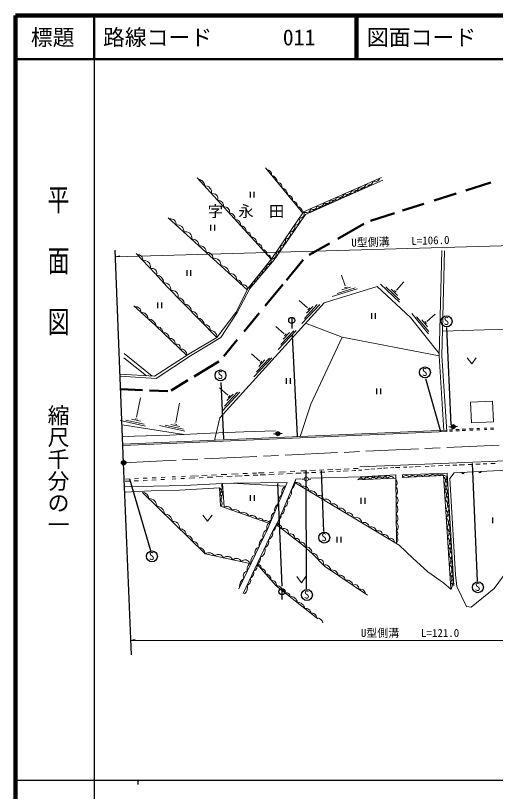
# Model space of a CAD drawing. Units: millimetres, scale not verified. Extents: x 40000 to 680000, y 20000 to 380000.
# Drawn here: x 40000 to 149804, y 202409 to 380000 of the extents above; entities that cross this region are included whole.
import ezdxf
from ezdxf.enums import TextEntityAlignment as Align

# ---------------------------------------------------------------- set-up
doc = ezdxf.new("R2010")
doc.units = ezdxf.units.MM
doc.header["$LTSCALE"] = 1000
doc.header["$PDMODE"] = 32
doc.header["$PDSIZE"] = 500
doc.linetypes.add('CHAIN', pattern=[18.5, 12, -1.5, 3.5, -1.5])
for name, color, linetype, lineweight in [('M-BGD', 7, 'Continuous', 13), ('M-BMK', 2, 'CHAIN', 13), ('M-BMK-SRVR', 3, 'Continuous', 25), ('M-STR-HTXT', 7, 'Continuous', 13), ('M-STR-STRC', 7, 'Continuous', 25), ('M-TTL', 2, 'Continuous', 140), ('M-TTL-BAND', 7, 'Continuous', 25), ('M-TTL-LINE', 7, 'Continuous', 50)]:
    doc.layers.add(name, color=color, linetype=linetype, lineweight=lineweight)
doc.layers.add('M-OTRS', color=6, linetype='Continuous')
doc.layers.add('M-TTL-TXT', color=7, linetype='Continuous')
doc.styles.add('@ＭＳ ゴシック', font='')
doc.styles.add('ＭＳ ゴシック', font='')
doc.styles.get('@ＭＳ ゴシック').set_extended_font_data('@MS Gothic')
doc.styles.get('ＭＳ ゴシック').set_extended_font_data('MS Gothic')

msp = doc.modelspace()

# ---------------------------------------------------------------- hatches: boundary and pattern name
at = {"layer": 'M-BGD'}
for points in [[(140605, 285934, 0.9931), (139653, 285874, 0.00346), (139653, 285867, 0.9931)], [(100483, 284345, 0.9931), (99532, 284285, 0.00346), (99532, 284278, 0.9931)]]:
    msp.add_hatch(color=256, dxfattribs=at).paths.add_polyline_path(points)

# ---------------------------------------------------------------- linework, layer by layer
for p, q in [((105715, 334781), (97214, 345125)), ((98485, 324217), (81520, 342871)), ((105910, 335066), (123731, 342920)), ((106305, 334498), (123996, 342295)), ((98626, 324393), (105910, 335066)), ((99165, 324088), (106305, 334498)), ((93002, 317204), (74939, 333696)), ((71940, 320957), (67608, 325499)), ((136931, 302086), (137506, 326189)), ((137531, 302099), (138106, 326174)), ((93211, 317613), (98626, 324393)), ((93629, 317553), (99165, 324088)), ((74622, 317965), (71940, 320957)), ((115413, 318151), (114605, 320543)), ((86082, 306328), (74622, 317965)), ((122741, 318010), (110596, 314279)), ((130369, 310907), (122741, 318010)), ((127865, 314392), (123535, 318513)), ((124695, 317919), (127844, 314950)), ((127143, 317170), (128830, 319048)), ((90374, 312055), (93211, 317613)), ((90685, 312001), (93629, 317553)), ((118188, 317416), (112472, 315667)), ((113559, 316386), (117692, 317672)), ((116610, 317792), (114637, 317217)), ((115264, 317687), (115841, 317865)), ((127418, 315952), (125948, 317388)), ((126666, 317073), (127104, 316656)), ((106811, 313112), (104920, 314784)), ((71999, 309034), (67050, 313591)), ((110596, 314279), (86746, 287890)), ((109583, 313855), (105496, 309493)), ((106081, 310658), (109026, 313831)), ((108027, 313396), (106603, 311915)), ((106912, 312635), (107325, 313077)), ((86082, 306328), (90374, 312055)), ((87005, 306297), (90685, 312001)), ((136945, 302684), (130369, 310907)), ((134478, 307151), (130693, 311777)), ((131770, 311044), (134528, 307707)), ((134107, 309997), (136014, 311651)), ((79175, 302181), (71999, 309034)), ((114699, 306392), (106333, 309562)), ((134228, 308754), (132948, 310361)), ((133621, 309960), (134004, 309492)), ((101438, 307150), (99547, 308822)), ((104210, 307893), (100123, 303531)), ((100708, 304696), (103653, 307869)), ((102654, 307434), (101229, 305953)), ((152061, 308233), (137667, 307783)), ((79758, 302557), (86082, 306328)), ((80023, 302133), (87005, 306297)), ((101539, 306673), (101952, 307115)), ((107551, 291014), (114699, 306392)), ((114699, 306392), (136931, 302086)), ((64884, 302612), (71298, 297475)), ((71827, 297442), (79758, 302557)), ((72191, 296948), (80023, 302133)), ((95858, 300897), (93967, 302569)), ((138025, 285044), (136931, 302086)), ((138644, 284759), (137531, 302099)), ((64786, 301682), (69945, 297557)), ((98630, 301640), (94543, 297279)), ((95128, 298443), (98073, 301616)), ((97074, 301181), (95649, 299700)), ((95959, 300420), (96372, 300862)), ((143314, 301691), (144364, 300291)), ((144364, 300291), (145414, 301691)), ((63926, 297926), (71827, 297442)), ((63946, 297426), (72191, 296948)), ((88573, 293081), (86682, 294753)), ((91346, 293824), (87258, 289462)), ((87843, 290627), (90788, 293800)), ((89790, 293365), (88365, 291884)), ((88674, 292604), (89087, 293046)), ((67706, 288045), (68560, 292483)), ((76697, 286846), (77550, 291284)), ((149104, 291710), (144057, 291520)), ((144057, 291520), (144352, 286768)), ((149378, 286999), (149104, 291710)), ((105145, 283621), (107551, 291014)), ((67347, 287715), (67937, 287585)), ((86746, 287890), (85495, 282770)), ((69757, 286037), (63922, 287335)), ((78542, 284105), (64394, 286284)), ((65222, 287424), (69452, 286505)), ((68570, 287143), (66570, 287616)), ((78747, 284838), (72912, 286137)), ((74213, 286225), (78442, 285306)), ((77560, 285944), (75560, 286417)), ((76338, 286517), (76928, 286386)), ((141140, 285957), (140605, 285927)), ((144352, 286768), (149378, 286999)), ((64572, 281865), (138624, 285070)), ((64584, 281555), (138644, 284759)), ((84625, 284417), (75330, 283940)), ((92218, 284744), (84625, 284417)), ((99474, 284976), (92218, 284744)), ((99532, 284285), (98997, 284255)), ((101018, 284368), (100484, 284338)), ((139653, 285874), (139118, 285844)), ((139282, 285179), (140052, 285213)), ((139295, 284879), (139963, 284909)), ((140719, 284942), (141612, 284981)), ((140763, 285244), (141520, 285278)), ((142200, 285308), (142994, 285343)), ((142205, 285008), (142945, 285040)), ((143804, 285378), (144752, 285420)), ((143917, 285083), (144610, 285114)), ((145560, 285456), (146177, 285483)), ((145562, 285156), (146190, 285183)), ((147243, 285530), (147793, 285554)), ((147324, 285233), (147861, 285257)), ((148634, 285591), (149379, 285624)), ((148693, 285294), (149436, 285326)), ((67251, 283709), (64503, 283581)), ((75330, 283940), (67251, 283709)), ((164217, 278601), (124435, 276934)), ((139351, 277059), (138392, 277019)), ((140952, 277126), (140079, 277089)), ((142752, 277201), (141520, 277150)), ((144369, 277269), (143585, 277236)), ((146307, 277350), (145278, 277307)), ((147794, 277413), (146960, 277378)), ((149711, 277493), (148712, 277451)), ((95101, 275290), (94194, 275249)), ((96913, 275373), (95555, 275311)), ((99022, 275470), (98103, 275428)), ((101743, 275595), (100277, 275527)), ((103927, 275695), (102802, 275643)), ((105350, 275281), (104097, 275225)), ((106652, 275819), (105307, 275758)), ((107086, 275360), (105886, 275306)), ((108660, 275911), (107331, 275850)), ((108669, 275432), (107712, 275388)), ((110515, 275996), (109528, 275951)), ((110766, 275527), (109618, 275475)), ((112573, 276090), (111404, 276037)), ((112639, 275612), (111575, 275564)), ((114447, 276176), (113245, 276121)), ((114331, 275688), (113542, 275653)), ((116117, 275769), (114988, 275718)), ((116308, 276262), (115166, 276209)), ((117580, 275836), (116928, 275806)), ((118377, 276356), (117334, 276308)), ((117826, 275857), (117580, 275836)), ((119252, 275981), (118494, 275915)), ((124435, 276934), (118765, 276684)), ((120927, 276127), (119932, 276040)), ((122203, 276238), (121305, 276160)), ((123805, 276377), (122785, 276289)), ((124467, 276435), (124198, 276412)), ((125156, 276464), (124467, 276435)), ((126577, 276524), (125767, 276490)), ((127899, 276579), (126960, 276540)), ((129519, 276647), (128741, 276614)), ((130969, 276708), (130090, 276671)), ((132652, 276778), (131447, 276728)), ((134604, 276860), (133691, 276822)), ((135931, 276916), (135101, 276881)), ((137757, 276992), (136786, 276951)), ((139340, 274003), (140338, 275308)), ((140338, 275308), (163344, 276497)), ((66093, 273937), (65184, 273894)), ((68143, 273541), (67133, 273492)), ((68105, 274032), (67195, 273989)), ((70177, 273641), (69168, 273591)), ((70140, 274128), (69230, 274085)), ((72212, 273740), (71203, 273691)), ((72174, 274224), (71264, 274181)), ((74089, 273831), (73238, 273790)), ((74209, 274320), (73299, 274277)), ((76644, 273956), (75802, 273915)), ((76626, 274434), (75857, 274398)), ((78627, 274052), (77829, 274013)), ((78863, 274540), (78008, 274499)), ((81056, 274170), (79757, 274107)), ((81842, 274680), (79999, 274593)), ((82965, 274263), (82011, 274217)), ((83854, 274775), (82624, 274717)), ((83963, 274312), (83862, 274307)), ((85121, 274364), (83963, 274312)), ((85957, 274872), (84819, 274820)), ((87368, 274466), (85907, 274400)), ((88332, 274980), (87053, 274922)), ((89528, 274564), (88319, 274509)), ((90935, 275100), (89380, 275028)), ((91824, 274668), (90221, 274596)), ((93087, 275198), (92041, 275150)), ((93480, 274743), (92414, 274695)), ((95461, 274833), (94386, 274784)), ((97185, 274911), (95975, 274856)), ((99157, 275001), (97967, 274947)), ((101209, 275094), (100069, 275042)), ((104104, 273923), (100362, 264907)), ((103381, 275192), (102097, 275134)), ((105258, 273981), (104104, 273923)), ((106063, 273919), (105527, 273919)), ((107552, 273919), (107016, 273919)), ((107594, 274096), (118912, 274441)), ((126981, 274132), (118290, 273767)), ((118912, 274441), (126973, 274876)), ((126973, 274876), (127149, 259156)), ((128496, 274909), (138745, 275259)), ((128518, 274305), (128496, 274909)), ((137907, 274715), (128518, 274305)), ((139587, 248758), (137907, 274715)), ((138745, 275259), (140282, 249443)), ((140665, 252016), (139340, 274003)), ((71568, 272276), (64963, 272129)), ((66235, 273449), (65121, 273394)), ((78643, 272404), (71568, 272276)), ((86679, 271866), (77503, 271368)), ((87381, 272919), (78643, 272404)), ((86679, 271866), (86909, 267744)), ((89442, 273003), (87381, 272919)), ((87381, 272919), (87700, 267463)), ((101769, 272266), (89442, 273003)), ((102120, 273101), (89904, 272976)), ((97707, 262581), (102120, 273101)), ((103986, 273045), (127793, 258770)), ((71019, 271183), (65012, 270914)), ((69068, 270845), (83372, 256792)), ((77503, 271368), (71019, 271183)), ((86909, 267744), (97733, 263902)), ((82852, 265671), (83902, 264271)), ((83902, 264271), (84952, 265671)), ((98798, 261903), (100362, 264907)), ((99639, 263519), (105737, 258761)), ((91055, 248793), (97707, 262581)), ((98798, 261903), (92044, 247685)), ((105737, 258761), (107945, 256784)), ((127793, 258770), (130873, 255838)), ((83372, 256792), (93593, 254584)), ((107945, 256784), (110700, 253966)), ((130873, 255838), (134307, 252697)), ((95260, 254455), (97257, 252111)), ((110700, 253966), (120521, 247363)), ((134307, 252697), (137925, 250146)), ((152509, 252932), (149517, 248868)), ((97257, 252111), (99668, 249461)), ((104349, 251594), (105399, 250194)), ((105399, 250194), (106449, 251594)), ((140962, 249319), (140665, 252016)), ((99668, 249461), (109160, 241890)), ((137925, 250146), (139705, 248660)), ((143205, 244780), (140962, 249319)), ((149517, 248868), (144238, 244620)), ((144238, 244620), (143205, 244780))]:
    msp.add_line(p, q, dxfattribs=at)
at = {"layer": 'M-BGD', "lineweight": 50}
for p, q in [((143035, 339991), (148733, 341811)), ((135749, 337664), (140795, 339276)), ((128498, 335347), (133438, 336925)), ((121222, 333023), (126698, 334772)), ((113706, 328927), (119694, 332309)), ((107159, 325230), (111807, 327855)), ((102003, 319467), (105818, 324109)), ((97146, 313556), (101141, 318418)), ((92320, 307683), (95774, 311885)), ((87683, 302038), (90735, 305752)), ((80853, 297392), (86493, 300836)), ((75645, 294211), (79445, 296532)), ((64066, 294447), (69046, 294269)), ((70622, 294203), (74876, 294027))]:
    msp.add_line(p, q, dxfattribs=at)
at = {"layer": 'M-BGD', "lineweight": 25}
for p, q in [((93644, 339684), (93644, 338384)), ((94619, 338384), (94619, 339684)), ((84607, 332066), (84607, 330766)), ((85582, 330766), (85582, 332066)), ((79165, 321751), (79165, 320451)), ((80140, 320451), (80140, 321751)), ((72493, 314322), (72493, 313022)), ((73468, 313022), (73468, 314322)), ((121418, 311844), (121418, 310544)), ((122393, 310544), (122393, 311844)), ((138565, 308601), (139624, 286293)), ((101939, 297002), (101939, 295702)), ((102914, 295702), (102914, 297002)), ((133833, 296903), (137239, 284828)), ((86966, 296040), (87573, 283147)), ((122617, 294637), (122617, 293337)), ((123592, 293337), (123592, 294637)), ((144490, 277497), (145615, 250561)), ((106387, 275809), (106504, 248795)), ((109919, 275825), (110455, 261942)), ((66079, 273986), (70846, 257540)), ((93670, 270197), (93670, 268897)), ((94645, 268897), (94645, 270197)), ((118981, 269577), (118981, 268277)), ((119956, 268277), (119956, 269577)), ((149110, 265106), (149110, 263806)), ((113492, 260713), (113492, 259413)), ((114467, 259413), (114467, 260713))]:
    msp.add_line(p, q, dxfattribs=at)
for centre in [(138623, 310011), (86901, 297633), (133663, 298329), (110622, 260525), (71209, 256213), (106671, 247378), (145782, 249144)]:
    msp.add_circle(centre, 1250, dxfattribs=at)
at = {"layer": 'M-BGD'}
for centre in [(140129, 285901), (100008, 284312), (106540, 273919)]:
    msp.add_circle(centre, 477, dxfattribs=at)
for centre, radius, start, end in [((97435, 343571), 1150, 354.59089, 84.23738), ((98092, 341703), 1826, 4.30968, 74.51859), ((81869, 341124), 1341, 355.42112, 89.15201), ((83339, 339498), 1524, 349.57349, 94.99963), ((99897, 340799), 1042, 349.71991, 89.10836), ((119108, 341596), 1082, 240.90967, 346.65778), ((119718, 342343), 1718, 265.79288, 320.46519), ((120719, 342354), 1152, 240.99419, 346.57325), ((122303, 342961), 990, 242.03354, 345.5339), ((85132, 338099), 1161, 339.88306, 104.69006), ((100322, 338754), 1953, 6.72527, 72.103), ((115827, 340148), 1105, 239.83565, 347.7318), ((116123, 341522), 2418, 271.65306, 319.68226), ((117388, 341090), 1272, 247.74323, 339.82421), ((118056, 342044), 2089, 267.57374, 317.34536), ((86256, 336340), 1360, 353.16621, 91.40692), ((102089, 337676), 1318, 356.36738, 82.46089), ((103199, 336325), 1284, 358.01738, 80.81089), ((111134, 337920), 962, 235.37769, 352.18975), ((111477, 338672), 1667, 268.63212, 324.9551), ((112544, 338572), 906, 239.74014, 347.82731), ((113067, 339397), 1697, 262.3401, 323.0944), ((113930, 339740), 1448, 249.79208, 337.77537), ((114486, 340743), 2365, 268.4883, 316.1733), ((87887, 335154), 1063, 339.25237, 105.32076), ((104269, 334914), 1382, 357.7117, 81.11657), ((106507, 335925), 1046, 235.20572, 352.36172), ((106808, 337431), 2454, 273.50959, 314.78775), ((108103, 336380), 816, 226.71473, 0.85271), ((108573, 337326), 1637, 268.73139, 321.12517), ((109486, 337365), 1126, 239.75325, 347.81419), ((109695, 338780), 2487, 273.5311, 314.47719), ((89026, 333631), 1155, 347.35407, 97.21906), ((105015, 334597), 1010, 263.72394, 27.65033), ((75500, 332197), 1270, 352.61919, 102.58749), ((90093, 331953), 1426, 356.95871, 87.61441), ((103912, 333117), 1101, 265.74966, 25.62462), ((77077, 330657), 1412, 352.25346, 102.95321), ((78902, 329114), 1418, 347.71433, 107.49234), ((91457, 330545), 1334, 357.18842, 87.3847), ((92843, 329502), 980, 351.38529, 93.18783), ((101826, 329962), 1063, 263.50503, 27.86924), ((102749, 331613), 1155, 270.8204, 20.55388), ((80484, 327365), 1461, 357.49262, 97.71405), ((93768, 327915), 1440, 356.32235, 88.25077), ((100593, 328503), 1184, 271.45517, 19.9191), ((82139, 325817), 1496, 357.71344, 97.49323), ((95222, 326601), 1221, 353.80689, 90.76623), ((99656, 326902), 1054, 268.00702, 23.36726), ((68013, 324174), 1093, 348.30428, 98.98078), ((83860, 324504), 1273, 354.97749, 100.22918), ((96353, 325287), 1185, 358.57713, 85.996), ((97524, 324294), 964, 355.41226, 89.16086), ((98405, 325482), 1268, 273.5957, 16.80262), ((69323, 322393), 1578, 348.53583, 98.74924), ((85484, 322919), 1516, 351.64353, 103.56314), ((97491, 323948), 1030, 267.62776, 15.14941), ((71213, 320980), 1151, 339.04879, 107.34533), ((87069, 320827), 1874, 2.61245, 92.59422), ((95321, 321621), 1231, 275.1651, 7.61207), ((96610, 322659), 878, 265.5193, 17.25788), ((72193, 318905), 1666, 357.0142, 86.72613), ((89212, 319620), 1321, 353.35867, 101.848), ((93971, 320378), 1461, 282.11361, 0.66356), ((73969, 317248), 1575, 352.52771, 94.06784), ((90664, 318368), 1108, 357.93775, 97.26893), ((92116, 317470), 925, 343.31482, 111.89185), ((92752, 319074), 1531, 287.45264, 355.32453), ((75846, 315685), 1395, 346.01176, 103.1108), ((77380, 314189), 1172, 350.28099, 98.84158), ((67492, 312154), 1203, 356.4266, 98.30311), ((78439, 312206), 1788, 2.20757, 86.91499), ((68765, 310525), 1556, 2.07475, 92.65496), ((80376, 311010), 1273, 352.33343, 96.78914), ((81268, 308827), 2047, 9.54305, 79.57952), ((70120, 308436), 2154, 9.75499, 84.70431), ((83548, 308256), 948, 343.11548, 106.00709), ((72286, 307359), 1442, 0.94584, 91.68374), ((73939, 306204), 1198, 352.48209, 100.1475), ((84509, 306407), 1574, 357.14389, 91.97868), ((75408, 304976), 1108, 347.93093, 104.69865), ((76858, 303997), 833, 336.46424, 116.16534), ((77817, 302314), 1364, 354.39902, 98.23056), ((101316, 273580), 2723, 311.27082, 3.65236), ((118970, 273189), 893, 45.14996, 139.66733), ((119650, 273242), 1179, 52.70365, 135.61453), ((120445, 273012), 1171, 48.58752, 136.22976), ((121190, 273341), 1177, 53.83208, 134.56147), ((121907, 273503), 789, 34.20614, 150.61115), ((122615, 273529), 1056, 53.75635, 133.7612), ((123288, 273555), 826, 33.04358, 151.77371), ((123891, 273773), 891, 44.16289, 137.03119), ((124583, 273737), 659, 28.91538, 155.90191), ((125238, 273793), 929, 48.29414, 139.65772), ((125860, 273700), 786, 31.70734, 153.10994), ((126124, 272996), 1210, 316.60153, 44.68262), ((129340, 273660), 1045, 43.13815, 141.86385), ((130835, 273808), 926, 42.74705, 142.25495), ((132454, 273372), 1420, 53.56014, 131.44186), ((134103, 273847), 1046, 44.59356, 140.40844), ((135467, 274271), 693, 31.65647, 153.34553), ((136570, 274359), 582, 33.23756, 151.76444), ((137490, 274500), 469, 27.25984, 157.74216), ((138048, 274117), 615, 304.95997, 103.23398), ((137455, 273553), 947, 307.47433, 59.93401), ((137459, 272745), 1280, 320.69037, 42.70595), ((86152, 271111), 921, 311.3278, 55.04851), ((85864, 271999), 1403, 328.44933, 28.38387), ((102574, 270795), 1677, 118.68846, 195.79964), ((104392, 272108), 1021, 4.67963, 113.42354), ((105913, 271072), 1227, 3.88561, 114.21757), ((125736, 271063), 1679, 320.31036, 40.97379), ((137356, 271940), 1094, 315.5175, 51.89084), ((137303, 270918), 1532, 330.54152, 41.51877), ((69055, 269394), 1451, 1.55013, 89.46255), ((86405, 269732), 774, 303.61857, 62.75773), ((86430, 270579), 932, 319.66646, 47.47651), ((102455, 268435), 2420, 128.13459, 186.35351), ((101066, 271020), 2110, 300.82185, 14.10133), ((107614, 269849), 1390, 8.06754, 110.03564), ((109476, 269242), 938, 356.94417, 121.159), ((126287, 268998), 1239, 308.04567, 53.23848), ((137485, 270222), 1153, 311.80646, 55.60188), ((137160, 269036), 1858, 332.43796, 37.38729), ((70601, 267707), 1728, 357.83125, 93.18143), ((86491, 268395), 773, 302.70595, 63.67036), ((100990, 266709), 1735, 122.81837, 191.66973), ((100940, 268643), 1333, 289.87139, 25.05179), ((110989, 268159), 1183, 358.91571, 119.18746), ((112668, 267136), 1117, 1.72716, 116.37602), ((136958, 268035), 1855, 321.71227, 45.69607), ((136937, 267043), 2187, 334.68026, 31.215), ((72291, 265863), 1780, 2.22616, 88.78651), ((88348, 266479), 1179, 17.5817, 123.32939), ((90067, 265517), 1446, 26.60006, 114.31104), ((100303, 266882), 1202, 289.95138, 24.9718), ((114290, 265984), 1289, 5.02783, 113.07534), ((125943, 266937), 1551, 316.82854, 44.45561), ((137779, 265928), 1149, 310.93852, 56.46982), ((74133, 264225), 1708, 358.86367, 92.149), ((92005, 264760), 1545, 26.22383, 114.68727), ((94023, 264285), 1319, 22.3159, 118.5952), ((95774, 263916), 1020, 19.51057, 121.40053), ((99905, 265049), 1445, 115.15215, 199.33595), ((99516, 264352), 843, 278.4036, 26.59284), ((100013, 265448), 763, 289.67281, 23.46594), ((116102, 265027), 1193, 1.81528, 116.28789), ((117819, 263782), 1386, 5.85318, 112.25), ((126170, 264921), 1314, 314.74705, 46.5371), ((137193, 263807), 1834, 324.28296, 43.12538), ((137073, 264899), 2202, 332.47423, 33.2892), ((76098, 262778), 1437, 350.69006, 100.32262), ((97246, 263406), 992, 27.52967, 120.97797), ((98452, 262935), 984, 101.20815, 212.56121), ((98601, 264152), 423, 98.07091, 216.41718), ((97842, 263427), 1800, 302.09319, 2.90325), ((99926, 262572), 989, 357.25311, 106.82432), ((119643, 262672), 1328, 8.52623, 109.57694), ((121436, 261902), 1080, 1.75963, 116.34354), ((126265, 263020), 1275, 311.89391, 49.39024), ((137186, 262654), 2212, 333.98969, 33.7097), ((77599, 261081), 1466, 357.76624, 93.24644), ((98324, 260800), 1753, 113.60583, 194.88321), ((97179, 261527), 1662, 296.11879, 13.06331), ((101353, 261470), 1142, 351.45001, 112.62743), ((102903, 260417), 978, 348.64302, 115.43441), ((123026, 261186), 907, 353.75936, 124.34382), ((124412, 260261), 958, 357.72835, 120.37482), ((126587, 261364), 884, 308.12642, 53.15773), ((137585, 261583), 1592, 320.9834, 46.42494), ((137336, 260494), 2190, 335.26322, 32.91447), ((79138, 259656), 1370, 357.92265, 93.09003), ((80624, 258420), 1192, 355.42403, 95.58865), ((97686, 258661), 1991, 122.00515, 186.48389), ((96362, 259618), 1604, 294.12508, 15.05702), ((104273, 259595), 751, 340.90157, 123.17586), ((105378, 258577), 868, 343.88693, 117.09453), ((125828, 259508), 850, 355.40938, 122.69379), ((126600, 259968), 880, 324.31953, 52.79868), ((137831, 259456), 1498, 318.82025, 48.58809), ((137585, 258475), 2059, 335.53352, 32.36086), ((81720, 256670), 1657, 4.21011, 86.80257), ((96270, 257029), 1515, 111.82669, 196.66236), ((95451, 257600), 1662, 289.68746, 19.49464), ((106498, 257065), 1304, 353.63404, 102.69373), ((138111, 257398), 1367, 315.72971, 51.67863), ((137105, 256325), 2688, 339.61854, 28.86737), ((84240, 255379), 1658, 34.05427, 121.56306), ((86450, 255509), 1157, 19.30367, 136.31365), ((88438, 254835), 1385, 25.29133, 130.326), ((90518, 254564), 1196, 21.79964, 133.81769), ((95612, 254969), 1809, 116.02193, 192.46712), ((94553, 255759), 1483, 298.47902, 10.70308), ((107899, 255601), 1324, 354.88998, 94.57884), ((138234, 255346), 1392, 315.35658, 52.05176), ((92503, 254301), 1125, 14.57521, 141.04212), ((94220, 253410), 1227, 107.73934, 200.74971), ((93969, 254062), 1350, 292.24848, 16.93361), ((95322, 253575), 883, 346.83411, 93.98443), ((109518, 254549), 981, 340.87514, 107.82765), ((110824, 253046), 1241, 0.11037, 107.8108), ((138313, 253161), 1512, 314.4675, 52.94084), ((136580, 254019), 3339, 346.27317, 24.223), ((93457, 251682), 1349, 106.55668, 201.93236), ((93006, 252507), 1506, 297.43389, 11.74821), ((96331, 252553), 835, 340.46363, 100.35492), ((97011, 250769), 1508, 358.28158, 85.9377), ((112445, 251763), 1341, 5.71651, 106.45155), ((137230, 252183), 2796, 339.86774, 21.90438), ((93578, 249326), 2305, 126.53509, 181.95395), ((92725, 250681), 1090, 282.54877, 26.63333), ((98616, 249658), 1070, 349.37119, 95.23651), ((114076, 250484), 1443, 10.29292, 101.87514), ((115841, 249430), 1357, 7.4269, 104.74115), ((138654, 251114), 1206, 313.98829, 53.42005), ((138448, 250299), 1681, 330.93491, 33.23561), ((91426, 249006), 1653, 304.60138, 21.67517), ((99902, 248476), 1012, 359.50628, 103.33943), ((117666, 248873), 876, 348.94079, 123.22726), ((118821, 247531), 1211, 8.04468, 104.12338), ((138993, 249467), 925, 309.98905, 57.41929), ((101076, 247845), 643, 358.25862, 104.58709), ((101993, 247084), 790, 352.55241, 110.2933), ((103010, 245537), 1463, 3.6525, 99.19321), ((104658, 244143), 1499, 5.65689, 97.18881), ((106401, 243164), 1155, 0.28116, 102.56455), ((107840, 242163), 1046, 357.05608, 105.78963), ((108979, 240780), 1332, 9.14622, 94.08507)]:
    msp.add_arc(centre, radius, start, end, dxfattribs=at)
at = {"layer": 'M-BGD', "lineweight": 25}
for centre in [(142368, 275469), (146250, 275670)]:
    msp.add_arc(centre, 256, 195.63827, 350.2775, dxfattribs=at)
at = {"layer": 'M-BMK'}
msp.add_line((64741, 277660), (165006, 282362), dxfattribs=at)
at = {"layer": 'M-BMK-SRVR'}
for p, q in [((64741, 277660), (62786, 326272)), ((66510, 233658), (64741, 277660))]:
    msp.add_line(p, q, dxfattribs=at)
msp.add_circle((64741, 277660), 500, dxfattribs=at)
msp.add_point((64741, 277660), dxfattribs=at)
at = {"layer": 'M-OTRS'}
msp.add_point((64741, 277660), dxfattribs=at)
at = {"layer": 'M-STR-HTXT'}
for p, q in [((62847, 324749), (168595, 327824)), ((62847, 324749), (63840, 325027)), ((66375, 236998), (67375, 237248)), ((66375, 236998), (186687, 236998))]:
    msp.add_line(p, q, dxfattribs=at)
at = {"layer": 'M-STR-STRC'}
for p, q in [((103201, 310907), (103201, 308406)), ((103325, 306771), (104424, 283722)), ((99913, 272901), (100957, 249400)), ((100960, 248826), (100960, 246325))]:
    msp.add_line(p, q, dxfattribs=at)
for centre in [(103201, 310203), (100960, 248123)]:
    msp.add_circle(centre, 704, dxfattribs=at)
at = {"layer": 'M-TTL'}
for p, q in [((40000, 380000), (40000, 20000)), ((680000, 380000), (40000, 380000))]:
    msp.add_line(p, q, dxfattribs=at)
at = {"layer": 'M-TTL-BAND'}
for p, q in [((58000, 370000), (58000, 20000)), ((40000, 205000), (579000, 205000)), ((68000, 205000), (68000, 204000))]:
    msp.add_line(p, q, dxfattribs=at)
at = {"layer": 'M-TTL-LINE'}
for p, q in [((58000, 380000), (58000, 370000)), ((117750, 380000), (117750, 370000)), ((118250, 380000), (118250, 370000)), ((40000, 370000), (680000, 370000))]:
    msp.add_line(p, q, dxfattribs=at)

# ---------------------------------------------------------------- texts
at = {"layer": 'M-BGD', "style": 'ＭＳ ゴシック'}
for s, height, p in [('字\u3000永\u3000田', 2566, (83981, 333143)), ('S', 1833, (137945, 308637)), ('S', 1833, (86222, 296260)), ('S', 1833, (132984, 296956)), ('S', 1833, (109943, 259152)), ('S', 1833, (70531, 254840)), ('S', 1833, (145104, 247771)), ('S', 1833, (105992, 246005))]:
    msp.add_text(s, height=height, dxfattribs=at).set_placement(p, align=Align.BOTTOM_LEFT)
at = {"layer": 'M-STR-HTXT', "style": 'ＭＳ ゴシック'}
msp.add_text('U型側溝\u3000\u3000L=106.0', height=1833, rotation=1.666, dxfattribs=at).set_placement((116858, 326543), align=Align.BOTTOM_LEFT)
msp.add_text('U型側溝\u3000\u3000L=121.0', height=1833, dxfattribs=at).set_placement((119024, 237222), align=Align.BOTTOM_LEFT)
at = {"layer": 'M-TTL-BAND', "style": '@ＭＳ ゴシック', "width": 1.4}
msp.add_text('平  面  図', height=3666, rotation=270, dxfattribs=at).set_placement((49777, 306475), align=Align.MIDDLE_RIGHT)
at = {"layer": 'M-TTL-BAND', "style": '@ＭＳ ゴシック'}
msp.add_text('縮尺千分の一', height=3666, rotation=270, dxfattribs=at).set_placement((49777, 261030), align=Align.MIDDLE_RIGHT)
at = {"layer": 'M-TTL-TXT', "style": 'ＭＳ ゴシック'}
msp.add_text('標題', height=3666, dxfattribs=at).set_placement((48500, 375000), align=Align.MIDDLE_CENTER)
for s, p in [('路線コード', (60000, 375000)), ('011', (101142, 375000)), ('図面コード', (120380, 375000))]:
    msp.add_text(s, height=3666, dxfattribs=at).set_placement(p, align=Align.MIDDLE_LEFT)

doc.saveas('drawing.dxf')
